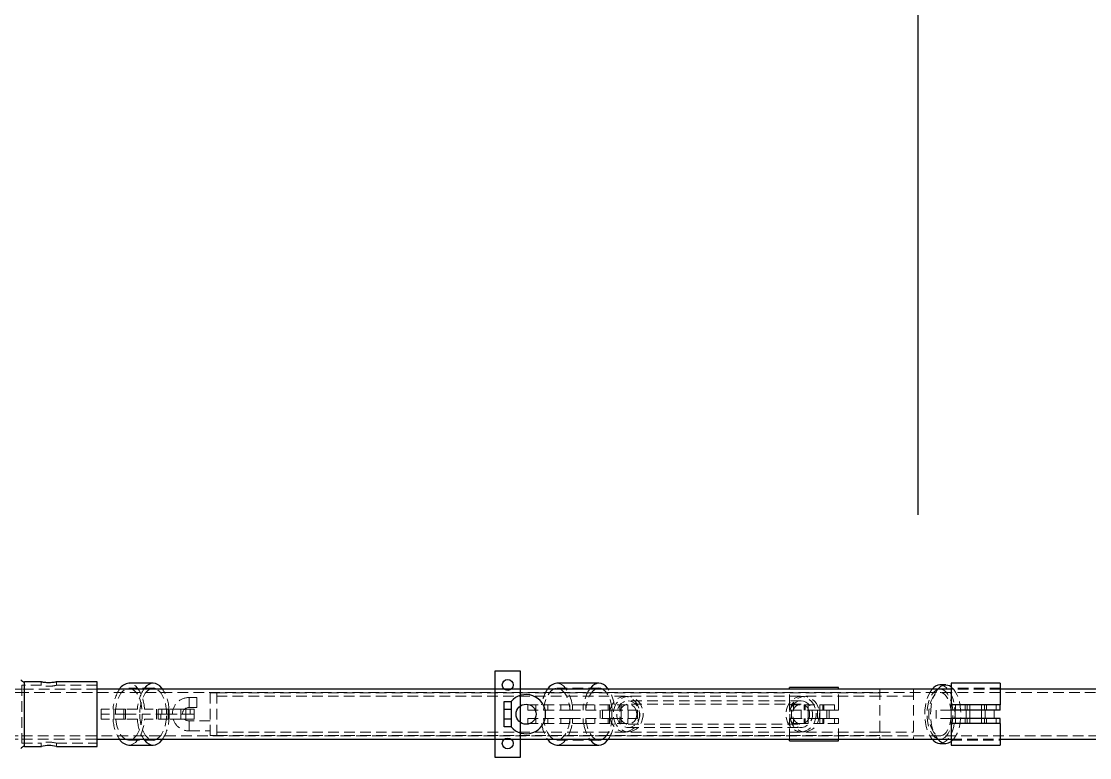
# Model space of a CAD drawing. Header units: millimetres. Extents: x 25083 to 52777, y 24772 to 45779.
# Drawn here: x 46102 to 46741, y 37951 to 38391 of the extents above; entities that cross this region are included whole.
import ezdxf

# ---------------------------------------------------------------- set-up
doc = ezdxf.new("R2010")
doc.units = ezdxf.units.MM
doc.linetypes.add('HIDDEN', pattern=[9.525, 6.35, -3.175])

# ---------------------------------------------------------------- blocks, each defined once
blk = doc.blocks.new('zw$9518')
at = {"color": 7, "linetype": 'HIDDEN', "lineweight": 18}
for p, q in [((634.11, 187.31), (634.11, 152.69)), ((645.77, 187.31), (634.11, 187.31)), ((635.65, 189.31), (635.65, 150.69)), ((645.71, 189.31), (645.71, 187.29)), ((654.71, 187.31), (654.71, 189.31)), ((679.11, 187.31), (654.71, 187.31)), ((712.62, 185.5), (698.07, 185.5)), ((979.31, 185.5), (954.15, 185.5)), ((1219.43, 185.5), (1190.03, 185.5)), ((634.11, 185), (577.89, 185)), ((634.11, 183), (577.89, 183)), ((679.11, 185), (634.11, 185)), ((1362.16, 183), (634.11, 183)), ((738.7, 180), (734.12, 180)), ((734.12, 179.95), (734.12, 174.05)), ((738.7, 174), (738.7, 180)), ((746.7, 157.25), (746.7, 182.75)), ((750.7, 182.75), (746.7, 182.75)), ((750.7, 182.75), (750.7, 157.25)), ((1147.44, 182.75), (750.7, 182.75)), ((1147.44, 180.75), (750.7, 180.75)), ((996.8, 180.5), (994.73, 180.5)), ((1093.28, 175.5), (1093.28, 185)), ((1102.29, 180.5), (1100.23, 180.5)), ((1122.68, 175.5), (1122.68, 185)), ((1147.44, 185), (1147.44, 155)), ((1167.44, 180.75), (1147.44, 180.75)), ((1167.44, 185), (1167.44, 155)), ((1219.43, 185), (1190.03, 185)), ((681.47, 170), (681.47, 173)), ((696.02, 173), (681.47, 173)), ((689.11, 173), (689.11, 170)), ((695.11, 170), (695.11, 173)), ((703.18, 173), (696.02, 173)), ((696.02, 170), (696.02, 173)), ((722.06, 173), (707.51, 173)), ((714.67, 170), (714.67, 173)), ((715.59, 173), (715.59, 170)), ((717.84, 173), (717.84, 170)), ((721.59, 170), (721.59, 173)), ((729.22, 173), (722.06, 173)), ((722.12, 173), (722.12, 170)), ((729.22, 170), (729.22, 173)), ((729.22, 173), (734.73, 173)), ((732.12, 170), (732.12, 173)), ((734.12, 174), (738.7, 174)), ((734.73, 173), (734.73, 170)), ((734.73, 173), (737.12, 173)), ((737.12, 170), (737.12, 173)), ((936.82, 172.5), (936.82, 175.5)), ((961.98, 175.5), (936.82, 175.5)), ((941.64, 175.5), (941.64, 172.5)), ((948.64, 172.5), (948.64, 175.5)), ((956.53, 175.5), (956.53, 172.5)), ((970.17, 175.5), (961.98, 175.5)), ((961.98, 172.5), (961.98, 175.5)), ((963.53, 172.5), (963.53, 175.5)), ((969.92, 175.5), (969.92, 172.5)), ((970.17, 175.5), (988.44, 175.5)), ((971.47, 172.5), (971.47, 175.5)), ((976.92, 172.5), (976.92, 175.5)), ((984.82, 175.5), (984.82, 172.5)), ((985.54, 175.5), (985.54, 172.5)), ((985.59, 172.5), (985.59, 175.5)), ((996.63, 175.5), (988.44, 175.5)), ((991.82, 172.5), (991.82, 175.5)), ((992.54, 172.5), (992.54, 175.5)), ((996.54, 172.5), (996.54, 175.5)), ((996.63, 172.5), (996.63, 175.5)), ((1100.23, 178), (996.8, 178)), ((1100.23, 176), (996.8, 176)), ((1093.28, 172.5), (1093.28, 175.5)), ((1093.28, 175.5), (1102.02, 175.5)), ((1095.78, 175.5), (1095.78, 172.5)), ((1102.02, 172.5), (1102.02, 175.5)), ((1102.02, 175.5), (1113.94, 175.5)), ((1102.78, 172.5), (1102.78, 175.5)), ((1104.48, 175.5), (1104.48, 172.5)), ((1111.48, 172.5), (1111.48, 175.5)), ((1113.18, 175.5), (1113.18, 172.5)), ((1113.94, 172.5), (1113.94, 175.5)), ((1113.94, 175.5), (1122.68, 175.5)), ((1120.18, 172.5), (1120.18, 175.5)), ((1122.68, 172.5), (1122.68, 175.5)), ((1192.53, 175.5), (1192.53, 172.5)), ((1198.33, 172.5), (1198.33, 175.5)), ((1199.53, 172.5), (1199.53, 175.5)), ((1201.23, 175.5), (1201.23, 172.5)), ((1208.23, 172.5), (1208.23, 175.5)), ((1209.93, 175.5), (1209.93, 172.5)), ((1211.13, 172.5), (1211.13, 175.5)), ((1216.93, 172.5), (1216.93, 175.5)), ((681.47, 167), (681.47, 170)), ((696.02, 170), (681.47, 170)), ((696.02, 167), (681.47, 167)), ((689.11, 170), (689.11, 167)), ((695.11, 167), (695.11, 170)), ((696.02, 167), (696.02, 170)), ((696.02, 170), (704.61, 170)), ((703.18, 167), (696.02, 167)), ((720.64, 170), (706.09, 170)), ((722.06, 167), (707.51, 167)), ((714.67, 167), (714.67, 170)), ((715.59, 170), (715.59, 167)), ((717.12, 170), (717.12, 167)), ((720.64, 170), (729.22, 170)), ((721.59, 167), (721.59, 170)), ((729.22, 167), (722.06, 167)), ((722.12, 170), (722.12, 167)), ((729.22, 167), (729.22, 170)), ((729.22, 170), (734.73, 170)), ((735.68, 167), (729.22, 167)), ((732.12, 167), (732.12, 170)), ((735.68, 170), (734.73, 170)), ((737.12, 170), (734.73, 170)), ((737.12, 170), (735.68, 170)), ((737.12, 167), (735.68, 167)), ((737.12, 167), (737.12, 170)), ((961.98, 172.5), (936.82, 172.5)), ((936.82, 164.5), (936.82, 167.5)), ((961.98, 167.5), (936.82, 167.5)), ((941.64, 167.5), (941.64, 164.5)), ((948.64, 164.5), (948.64, 167.5)), ((956.53, 167.5), (956.53, 164.5)), ((961.98, 172.5), (971.4, 172.5)), ((961.98, 164.5), (961.98, 167.5)), ((961.98, 167.5), (971.4, 167.5)), ((963.53, 164.5), (963.53, 167.5)), ((969.92, 167.5), (969.92, 164.5)), ((987.22, 172.5), (971.4, 172.5)), ((987.22, 167.5), (971.4, 167.5)), ((971.47, 164.5), (971.47, 167.5)), ((976.92, 164.5), (976.92, 167.5)), ((980.04, 172.5), (980.04, 167.5)), ((981.34, 167.5), (981.34, 172.5)), ((984.82, 167.5), (984.82, 164.5)), ((985.54, 172.5), (985.54, 167.5)), ((985.54, 167.5), (985.54, 164.5)), ((985.59, 167.5), (985.59, 164.5)), ((987.03, 172.5), (987.03, 167.5)), ((987.22, 172.5), (996.63, 172.5)), ((987.22, 167.5), (996.63, 167.5)), ((991.82, 164.5), (991.82, 167.5)), ((992.54, 167.5), (992.54, 172.5)), ((992.54, 164.5), (992.54, 167.5)), ((996.74, 167.5), (996.54, 167.5)), ((996.54, 167.5), (996.54, 164.5)), ((996.63, 172.5), (996.74, 172.5)), ((996.63, 164.5), (996.63, 167.5)), ((996.74, 172.5), (996.74, 167.5)), ((996.74, 172.5), (1002.43, 172.5)), ((996.74, 167.5), (1002.43, 167.5)), ((1002.43, 167.5), (1002.43, 172.5)), ((1093.28, 172.5), (1094.59, 172.5)), ((1093.28, 164.5), (1093.28, 167.5)), ((1093.28, 167.5), (1094.59, 167.5)), ((1094.59, 172.5), (1094.59, 167.5)), ((1110, 172.5), (1094.59, 172.5)), ((1094.59, 167.5), (1110, 167.5)), ((1095.78, 167.5), (1095.78, 164.5)), ((1100.28, 167.5), (1100.28, 172.5)), ((1102.02, 167.5), (1102.02, 164.5)), ((1102.78, 164.5), (1102.78, 167.5)), ((1104.48, 172.5), (1104.48, 167.5)), ((1104.48, 167.5), (1104.48, 164.5)), ((1110, 167.5), (1110, 172.5)), ((1115.69, 172.5), (1110, 172.5)), ((1115.69, 167.5), (1110, 167.5)), ((1111.48, 167.5), (1111.48, 172.5)), ((1111.48, 164.5), (1111.48, 167.5)), ((1113.18, 167.5), (1113.18, 164.5)), ((1113.94, 167.5), (1113.94, 164.5)), ((1115.69, 172.5), (1115.69, 167.5)), ((1116.96, 172.5), (1115.69, 172.5)), ((1115.69, 167.5), (1116.96, 167.5)), ((1116.96, 172.5), (1122.68, 172.5)), ((1116.96, 167.5), (1122.68, 167.5)), ((1116.98, 167.5), (1116.98, 172.5)), ((1120.18, 164.5), (1120.18, 167.5)), ((1122.68, 164.5), (1122.68, 167.5)), ((1181.07, 172.5), (1181.07, 167.5)), ((1190.03, 172.5), (1181.07, 172.5)), ((1190.03, 167.5), (1181.07, 167.5)), ((1192.44, 167.5), (1192.44, 172.5)), ((1192.53, 167.5), (1192.53, 164.5)), ((1198.33, 167.5), (1198.33, 164.5)), ((1199.04, 167.5), (1199.04, 172.5)), ((1199.53, 164.5), (1199.53, 167.5)), ((1201.23, 172.5), (1201.23, 167.5)), ((1201.23, 167.5), (1201.23, 164.5)), ((1208.23, 167.5), (1208.23, 172.5)), ((1208.23, 164.5), (1208.23, 167.5)), ((1209.93, 167.5), (1209.93, 164.5)), ((1210.42, 172.5), (1210.42, 167.5)), ((1211.13, 167.5), (1211.13, 164.5)), ((1215.73, 167.5), (1215.73, 172.5)), ((1216.93, 164.5), (1216.93, 167.5)), ((734.12, 166), (734.12, 160)), ((746.7, 166), (734.12, 166)), ((734.12, 160), (746.7, 160)), ((961.98, 164.5), (936.82, 164.5)), ((970.17, 164.5), (961.98, 164.5)), ((970.17, 164.5), (988.44, 164.5)), ((996.63, 164.5), (988.44, 164.5)), ((996.8, 164), (1100.23, 164)), ((996.8, 162), (1100.23, 162)), ((1102.02, 164.5), (1093.28, 164.5)), ((1093.28, 155), (1093.28, 164.5)), ((1113.94, 164.5), (1102.02, 164.5)), ((1122.68, 164.5), (1113.94, 164.5)), ((1122.68, 155), (1122.68, 164.5)), ((577.89, 157), (634.11, 157)), ((577.89, 155), (634.11, 155)), ((634.11, 157), (1362.16, 157)), ((634.11, 155), (679.11, 155)), ((698.07, 154.5), (712.62, 154.5)), ((746.7, 157.25), (750.7, 157.25)), ((750.7, 159.25), (1147.44, 159.25)), ((750.7, 157.25), (1147.44, 157.25)), ((954.15, 154.5), (979.31, 154.5)), ((994.73, 159.5), (996.8, 159.5)), ((1100.23, 159.5), (1102.29, 159.5)), ((1147.44, 159.25), (1167.44, 159.25)), ((1190.03, 155), (1219.43, 155)), ((1190.03, 154.5), (1219.43, 154.5)), ((634.11, 152.69), (645.77, 152.69)), ((645.71, 152.71), (645.71, 150.69)), ((654.71, 152.69), (679.11, 152.69)), ((654.71, 150.69), (654.71, 152.69))]:
    blk.add_line(p, q, dxfattribs=at)
at = {"color": 7, "linetype": 'Continuous', "lineweight": 25}
for p, q in [((645.77, 189.31), (635.65, 189.31)), ((679.11, 189.31), (654.71, 189.31)), ((679.11, 150.69), (679.11, 189.31)), ((712.62, 188.5), (698.07, 188.5)), ((979.31, 188.5), (954.15, 188.5)), ((1122.68, 186), (1093.28, 186)), ((1093.28, 185), (1093.28, 186)), ((1122.68, 185), (1122.68, 186)), ((1186.75, 187.5), (1183.33, 187.5)), ((1219.43, 188.5), (1190.03, 188.5)), ((1190.03, 188.5), (1190.03, 175.5)), ((1219.43, 188.5), (1219.43, 175.5)), ((1190.03, 185), (679.11, 185)), ((1362.16, 185), (1219.43, 185)), ((1190.03, 172.5), (1190.03, 175.5)), ((1219.43, 175.5), (1190.03, 175.5)), ((1219.43, 172.5), (1219.43, 175.5)), ((1219.43, 172.5), (1190.03, 172.5)), ((1219.43, 167.5), (1190.03, 167.5)), ((1190.03, 164.5), (1190.03, 167.5)), ((1219.43, 164.5), (1219.43, 167.5)), ((1219.43, 164.5), (1190.03, 164.5)), ((1190.03, 164.5), (1190.03, 151.5)), ((1219.43, 164.5), (1219.43, 151.5)), ((679.11, 155), (1190.03, 155)), ((1093.28, 154), (1093.28, 155)), ((1093.28, 154), (1122.68, 154)), ((1122.68, 154), (1122.68, 155)), ((1219.43, 155), (1362.16, 155)), ((635.65, 150.69), (645.77, 150.69)), ((654.71, 150.69), (679.11, 150.69)), ((698.07, 151.5), (712.62, 151.5)), ((954.15, 151.5), (979.31, 151.5)), ((1183.33, 152.5), (1186.75, 152.5)), ((1190.03, 151.5), (1219.43, 151.5))]:
    blk.add_line(p, q, dxfattribs=at)
at = {"color": 8, "linetype": 'Continuous', "lineweight": 25}
blk.add_line((635.65, 150.69), (635.65, 189.31), dxfattribs=at)
at = {"color": 7, "linetype": 'HIDDEN', "lineweight": 18, "flags": 128}
for points in [[(690.06, 170), (690.16, 172.42), (690.45, 174.79), (690.93, 177.04), (691.59, 179.11), (692.41, 180.96), (693.36, 182.54), (694.43, 183.81), (695.6, 184.74), (696.82, 185.31), (698.07, 185.5), (699.33, 185.31), (700.55, 184.74), (701.71, 183.81), (702.78, 182.54), (703.74, 180.96), (704.56, 179.11), (705.22, 177.04), (705.7, 174.79), (705.99, 172.42), (706.09, 170)], [(707.51, 173), (707.2, 175.53), (706.71, 177.95), (706.05, 180.22), (705.23, 182.28), (704.27, 184.1), (703.18, 185.64), (702, 186.87), (700.73, 187.77), (699.42, 188.32), (698.07, 188.5)], [(946.23, 172.5), (946.53, 174.85), (947.02, 177.09), (947.68, 179.15), (948.49, 180.99), (949.45, 182.56), (950.52, 183.82), (951.68, 184.75), (952.9, 185.31), (954.15, 185.5), (955.39, 185.31), (956.61, 184.75), (957.77, 183.82), (958.84, 182.56), (959.8, 180.99), (960.61, 179.15), (961.27, 177.09), (961.76, 174.85), (962.06, 172.5)], [(963.28, 175.5), (962.79, 177.93), (962.13, 180.2), (961.31, 182.27), (960.34, 184.09), (959.26, 185.64), (958.07, 186.87), (956.81, 187.77), (955.49, 188.32), (954.15, 188.5)], [(1183.33, 152.5), (1184.62, 152.68), (1185.88, 153.21), (1187.09, 154.08), (1188.22, 155.28), (1189.26, 156.77), (1190.17, 158.54), (1190.94, 160.54), (1191.56, 162.73), (1192.01, 165.07), (1192.29, 167.51), (1192.38, 170), (1192.29, 172.49), (1192.01, 174.93), (1191.56, 177.27), (1190.94, 179.46), (1190.17, 181.46), (1189.26, 183.23), (1188.22, 184.72), (1187.09, 185.92), (1185.88, 186.79), (1184.62, 187.32), (1183.33, 187.5)], [(1190.03, 153.69), (1190.51, 154.08), (1191.65, 155.28), (1192.68, 156.77), (1193.59, 158.54), (1194.37, 160.54), (1194.99, 162.73), (1195.44, 165.07), (1195.71, 167.51), (1195.8, 170), (1195.71, 172.49), (1195.44, 174.93), (1194.99, 177.27), (1194.37, 179.46), (1193.59, 181.46), (1192.68, 183.23), (1191.65, 184.72), (1190.51, 185.92), (1190.03, 186.31)], [(710.6, 185), (710.15, 184.74), (708.98, 183.81), (707.91, 182.54), (706.96, 180.96), (706.14, 179.11), (705.48, 177.04), (705, 174.79), (704.71, 172.42), (704.61, 170)], [(720.64, 170), (720.54, 172.42), (720.25, 174.79), (719.77, 177.04), (719.11, 179.11), (718.29, 180.96), (717.34, 182.54), (716.26, 183.81), (715.1, 184.74), (714.64, 185)], [(977.29, 185), (976.84, 184.75), (975.68, 183.82), (974.61, 182.56), (973.66, 180.99), (972.84, 179.15), (972.18, 177.09), (971.7, 174.85), (971.4, 172.5)], [(987.22, 172.5), (986.92, 174.85), (986.44, 177.09), (985.78, 179.15), (984.96, 180.99), (984.01, 182.56), (982.94, 183.82), (981.78, 184.75), (981.33, 185)], [(994.73, 159.5), (996.38, 159.68), (997.98, 160.21), (999.46, 161.07), (1000.78, 162.24), (1001.9, 163.67), (1002.77, 165.32), (1003.37, 167.13), (1003.68, 169.03), (1003.68, 170.97), (1003.37, 172.87), (1002.77, 174.68), (1001.9, 176.33), (1000.78, 177.76), (999.46, 178.93), (997.98, 179.79), (996.38, 180.32), (994.73, 180.5), (993.08, 180.32), (991.48, 179.79), (990, 178.93), (988.68, 177.76), (987.56, 176.33), (986.69, 174.68), (986.09, 172.87), (985.78, 170.97), (985.78, 169.03), (986.09, 167.13), (986.69, 165.32), (987.56, 163.67), (988.68, 162.24), (990, 161.07), (991.48, 160.21), (993.08, 159.68), (994.73, 159.5)], [(996.8, 159.5), (998.45, 159.68), (1000.05, 160.21), (1001.53, 161.07), (1002.85, 162.24), (1003.97, 163.67), (1004.84, 165.32), (1005.44, 167.13), (1005.75, 169.03), (1005.75, 170.97), (1005.44, 172.87), (1004.84, 174.68), (1003.97, 176.33), (1002.85, 177.76), (1001.53, 178.93), (1000.05, 179.79), (998.45, 180.32), (996.8, 180.5), (995.15, 180.32), (993.55, 179.79), (992.07, 178.93), (990.74, 177.76), (989.63, 176.33), (988.75, 174.68), (988.15, 172.87), (987.85, 170.97), (987.85, 169.03), (988.15, 167.13), (988.75, 165.32), (989.63, 163.67), (990.74, 162.24), (992.07, 161.07), (993.55, 160.21), (995.15, 159.68), (996.8, 159.5)], [(1100.23, 159.5), (1101.88, 159.68), (1103.47, 160.21), (1104.96, 161.07), (1106.28, 162.24), (1107.4, 163.67), (1108.27, 165.32), (1108.87, 167.13), (1109.17, 169.03), (1109.17, 170.97), (1108.87, 172.87), (1108.27, 174.68), (1107.4, 176.33), (1106.28, 177.76), (1104.96, 178.93), (1103.47, 179.79), (1101.88, 180.32), (1100.23, 180.5), (1098.57, 180.32), (1096.98, 179.79), (1095.49, 178.93), (1094.17, 177.76), (1093.05, 176.33), (1092.18, 174.68), (1091.58, 172.87), (1091.28, 170.97), (1091.28, 169.03), (1091.58, 167.13), (1092.18, 165.32), (1093.05, 163.67), (1094.17, 162.24), (1095.49, 161.07), (1096.98, 160.21), (1098.57, 159.68), (1100.23, 159.5)], [(1102.29, 159.5), (1103.95, 159.68), (1105.54, 160.21), (1107.02, 161.07), (1108.35, 162.24), (1109.47, 163.67), (1110.34, 165.32), (1110.94, 167.13), (1111.24, 169.03), (1111.24, 170.97), (1110.94, 172.87), (1110.34, 174.68), (1109.47, 176.33), (1108.35, 177.76), (1107.02, 178.93), (1105.54, 179.79), (1103.95, 180.32), (1102.29, 180.5), (1100.64, 180.32), (1099.05, 179.79), (1097.56, 178.93), (1096.24, 177.76), (1095.12, 176.33), (1094.25, 174.68), (1093.65, 172.87), (1093.35, 170.97), (1093.35, 169.03), (1093.65, 167.13), (1094.25, 165.32), (1095.12, 163.67), (1096.24, 162.24), (1097.56, 161.07), (1099.05, 160.21), (1100.64, 159.68), (1102.29, 159.5)], [(1178.67, 185), (1178.44, 184.72), (1177.4, 183.23), (1176.49, 181.46), (1175.72, 179.46), (1175.1, 177.27), (1174.65, 174.93), (1174.37, 172.49), (1174.28, 170), (1174.37, 167.51), (1174.65, 165.07), (1175.1, 162.73), (1175.72, 160.54), (1176.49, 158.54), (1177.4, 156.77), (1178.44, 155.28), (1178.67, 155)], [(1183.33, 185), (1184.52, 184.82), (1185.67, 184.3), (1186.77, 183.44), (1187.79, 182.27), (1188.71, 180.81), (1189.5, 179.09), (1190.15, 177.17), (1190.63, 175.07), (1190.95, 172.86), (1191.08, 170.57), (1191.04, 168.28), (1190.81, 166.03), (1190.41, 163.86), (1189.84, 161.85), (1189.12, 160.02), (1188.27, 158.43), (1187.3, 157.11), (1186.23, 156.09), (1185.1, 155.39), (1183.93, 155.04), (1182.74, 155.04), (1181.56, 155.39), (1180.43, 156.09), (1179.37, 157.11), (1178.4, 158.43), (1177.54, 160.02), (1176.82, 161.85), (1176.25, 163.86), (1175.85, 166.03), (1175.63, 168.28), (1175.58, 170.57), (1175.72, 172.86), (1176.03, 175.07), (1176.52, 177.17), (1177.16, 179.09), (1177.95, 180.81), (1178.87, 182.27), (1179.89, 183.44), (1180.99, 184.3), (1182.15, 184.82), (1183.33, 185)], [(1190.05, 170), (1189.96, 167.86), (1189.69, 165.78), (1189.24, 163.81), (1188.64, 162.02), (1187.88, 160.44), (1187.01, 159.12), (1186.03, 158.09), (1184.98, 157.4), (1183.89, 157.04), (1182.78, 157.04), (1181.68, 157.4), (1180.63, 158.09), (1179.65, 159.12), (1178.78, 160.44), (1178.03, 162.02), (1177.42, 163.81), (1176.97, 165.78), (1176.7, 167.86), (1176.61, 170), (1176.7, 172.14), (1176.97, 174.22), (1177.42, 176.19), (1178.03, 177.98), (1178.78, 179.56), (1179.65, 180.88), (1180.63, 181.91), (1181.68, 182.6), (1182.78, 182.96), (1183.89, 182.96), (1184.98, 182.6), (1186.03, 181.91), (1187.01, 180.88), (1187.88, 179.56), (1188.64, 177.98), (1189.24, 176.19), (1189.69, 174.22), (1189.96, 172.14), (1190.05, 170)], [(1182.09, 185), (1181.86, 184.72), (1180.83, 183.23), (1179.92, 181.46), (1179.14, 179.46), (1178.52, 177.27), (1178.07, 174.93), (1177.8, 172.49), (1177.71, 170), (1177.8, 167.51), (1178.07, 165.07), (1178.52, 162.73), (1179.14, 160.54), (1179.92, 158.54), (1180.83, 156.77), (1181.86, 155.28), (1182.09, 155)], [(996.8, 178), (998.27, 177.81), (999.67, 177.26), (1000.94, 176.37), (1002.02, 175.18), (1002.85, 173.75), (1003.4, 172.14), (1003.64, 170.43), (1003.56, 168.71), (1003.16, 167.04), (1002.47, 165.51), (1001.51, 164.19), (1000.33, 163.15), (998.98, 162.42), (997.54, 162.05), (996.06, 162.05), (994.61, 162.42), (993.27, 163.15), (992.09, 164.19), (991.13, 165.51), (990.44, 167.04), (990.04, 168.71), (989.96, 170.43), (990.2, 172.14), (990.75, 173.75), (991.58, 175.18), (992.65, 176.37), (993.92, 177.26), (995.33, 177.81), (996.8, 178)], [(1001.93, 170), (1001.77, 168.51), (1001.3, 167.11), (1000.54, 165.89), (999.55, 164.93), (998.39, 164.29), (997.12, 164.01), (995.84, 164.11), (994.61, 164.57), (993.53, 165.38), (992.64, 166.47), (992.02, 167.79), (991.7, 169.25), (991.7, 170.75), (992.02, 172.21), (992.64, 173.53), (993.53, 174.62), (994.61, 175.43), (995.84, 175.89), (997.12, 175.99), (998.39, 175.71), (999.55, 175.07), (1000.54, 174.11), (1001.3, 172.89), (1001.77, 171.49), (1001.93, 170)], [(1100.23, 178), (1101.7, 177.81), (1103.1, 177.26), (1104.37, 176.37), (1105.44, 175.18), (1106.27, 173.75), (1106.82, 172.14), (1107.06, 170.43), (1106.98, 168.71), (1106.59, 167.04), (1105.89, 165.51), (1104.93, 164.19), (1103.76, 163.15), (1102.41, 162.42), (1100.97, 162.05), (1099.49, 162.05), (1098.04, 162.42), (1096.7, 163.15), (1095.52, 164.19), (1094.56, 165.51), (1093.86, 167.04), (1093.47, 168.71), (1093.39, 170.43), (1093.63, 172.14), (1094.18, 173.75), (1095.01, 175.18), (1096.08, 176.37), (1097.35, 177.26), (1098.75, 177.81), (1100.23, 178)], [(1105.36, 170), (1105.2, 168.51), (1104.73, 167.11), (1103.97, 165.89), (1102.98, 164.93), (1101.81, 164.29), (1100.55, 164.01), (1099.26, 164.11), (1098.04, 164.57), (1096.95, 165.38), (1096.07, 166.47), (1095.45, 167.79), (1095.13, 169.25), (1095.13, 170.75), (1095.45, 172.21), (1096.07, 173.53), (1096.95, 174.62), (1098.04, 175.43), (1099.26, 175.89), (1100.55, 175.99), (1101.81, 175.71), (1102.98, 175.07), (1103.97, 174.11), (1104.73, 172.89), (1105.2, 171.49), (1105.36, 170)], [(706.09, 170), (705.99, 167.58), (705.7, 165.21), (705.22, 162.96), (704.56, 160.89), (703.74, 159.04), (702.78, 157.46), (701.71, 156.19), (700.55, 155.26), (699.33, 154.69), (698.07, 154.5), (696.82, 154.69), (695.6, 155.26), (694.43, 156.19), (693.36, 157.46), (692.41, 159.04), (691.59, 160.89), (690.93, 162.96), (690.45, 165.21), (690.16, 167.58), (690.06, 170)], [(698.07, 151.5), (699.42, 151.68), (700.73, 152.23), (702, 153.13), (703.18, 154.36), (704.27, 155.9), (705.23, 157.72), (706.05, 159.78), (706.71, 162.05), (707.2, 164.47), (707.51, 167)], [(704.61, 170), (704.71, 167.58), (705, 165.21), (705.48, 162.96), (706.14, 160.89), (706.96, 159.04), (707.91, 157.46), (708.98, 156.19), (710.15, 155.26), (710.6, 155)], [(714.64, 155), (715.1, 155.26), (716.26, 156.19), (717.34, 157.46), (718.29, 159.04), (719.11, 160.89), (719.77, 162.96), (720.25, 165.21), (720.54, 167.58), (720.64, 170)], [(962.06, 167.5), (961.76, 165.15), (961.27, 162.91), (960.61, 160.85), (959.8, 159.01), (958.84, 157.44), (957.77, 156.18), (956.61, 155.25), (955.39, 154.69), (954.15, 154.5), (952.9, 154.69), (951.68, 155.25), (950.52, 156.18), (949.45, 157.44), (948.49, 159.01), (947.68, 160.85), (947.02, 162.91), (946.53, 165.15), (946.23, 167.5)], [(971.4, 167.5), (971.7, 165.15), (972.18, 162.91), (972.84, 160.85), (973.66, 159.01), (974.61, 157.44), (975.68, 156.18), (976.84, 155.25), (977.29, 155)], [(981.33, 155), (981.78, 155.25), (982.94, 156.18), (984.01, 157.44), (984.96, 159.01), (985.78, 160.85), (986.44, 162.91), (986.92, 165.15), (987.22, 167.5)], [(954.15, 151.5), (955.49, 151.68), (956.81, 152.23), (958.07, 153.13), (959.26, 154.36), (960.34, 155.91), (961.31, 157.73), (962.13, 159.8), (962.79, 162.07), (963.28, 164.5)]]:
    blk.add_lwpolyline(points, dxfattribs=at)
at = {"color": 7, "linetype": 'Continuous', "lineweight": 25, "flags": 128}
for points in [[(718.22, 185), (717.73, 185.64), (716.55, 186.87), (715.28, 187.77), (713.97, 188.32), (712.62, 188.5), (711.28, 188.32), (709.97, 187.77), (708.7, 186.87), (707.52, 185.64), (707.02, 185)], [(984.91, 185), (984.42, 185.64), (983.24, 186.87), (981.97, 187.77), (980.65, 188.32), (979.31, 188.5), (977.96, 188.32), (976.65, 187.77), (975.38, 186.87), (974.19, 185.64), (973.71, 185)], [(707.02, 155), (707.52, 154.36), (708.7, 153.13), (709.97, 152.23), (711.28, 151.68), (712.62, 151.5), (713.97, 151.68), (715.28, 152.23), (716.55, 153.13), (717.73, 154.36), (718.22, 155)], [(973.71, 155), (974.19, 154.36), (975.38, 153.13), (976.65, 152.23), (977.96, 151.68), (979.31, 151.5), (980.65, 151.68), (981.97, 152.23), (983.24, 153.13), (984.42, 154.36), (984.91, 155)]]:
    blk.add_lwpolyline(points, dxfattribs=at)
at = {"color": 7, "linetype": 'Continuous', "lineweight": 25}
for centre, radius, start, end in [((635.66, 191.88), 2.57, 209.70537, 269.82499), ((698.84, 181.04), 7.5, 95.89403, 148.12012), ((712.62, 181.13), 4.37, 62.47274, 117.52726), ((954.92, 181.04), 7.5, 95.9035, 148.11064), ((979.31, 181.13), 4.37, 62.47079, 117.52921), ((1183.73, 181.16), 6.35, 93.59207, 142.81917), ((1186.7, 181.79), 5.62, 53.68758, 145.12595), ((698.73, 158.78), 7.3, 211.12067, 264.86518), ((712.62, 158.87), 4.37, 242.47274, 297.52726), ((954.8, 158.78), 7.31, 211.12905, 264.8568), ((979.31, 158.87), 4.37, 242.47079, 297.52921), ((1183.73, 158.84), 6.35, 217.18083, 266.40793), ((1187.15, 158.84), 6.35, 217.18083, 266.40793), ((1186.61, 158.02), 5.52, 271.51413, 308.2913), ((635.66, 148.12), 2.57, 90.17501, 150.29463), ((650.21, 131.66), 19.55, 76.69509, 103.12833)]:
    blk.add_arc(centre, radius, start, end, dxfattribs=at)
at = {"color": 7, "linetype": 'HIDDEN', "lineweight": 18}
for centre, radius, start, end in [((712.91, 171.84), 24.3, 147.22888, 177.27554), ((727.46, 171.84), 24.3, 147.22888, 177.27554), ((697.79, 171.84), 24.3, 2.72446, 32.77112), ((734.12, 170), 10, 90, 270), ((967.5, 172.54), 22.68, 146.67766, 172.50372), ((992.66, 172.54), 22.68, 146.67766, 172.50372), ((966.44, 172.72), 22.18, 7.20175, 33.61687), ((734.12, 170), 4, 90, 270), ((712.91, 168.16), 24.3, 182.72446, 212.77112), ((727.46, 168.16), 24.3, 182.72446, 212.77112), ((697.79, 168.16), 24.3, 327.22888, 357.27554), ((967.02, 167.28), 22.18, 187.20175, 213.61687), ((992.18, 167.28), 22.18, 187.20175, 213.61687), ((965.96, 167.46), 22.68, 326.67766, 352.50372), ((650.21, 135.7), 17.58, 75.16971, 104.63106)]:
    blk.add_arc(centre, radius, start, end, dxfattribs=at)
at = {"color": 7, "linetype": 'Continuous', "lineweight": 25}
blk.add_open_spline([(654.71, 189.31), (654.66, 189.3), (654.56, 189.27), (653.81, 189.11), (652.69, 188.93), (651.27, 188.79), (649.74, 188.76), (648.29, 188.86), (647.03, 189.03), (646.14, 189.21), (645.7, 189.31), (645.75, 189.3), (645.77, 189.29)], degree=3, knots=[0, 0, 0, 0, 0.1054209, 0.2107764, 0.3178421, 0.426242, 0.532722, 0.6370013, 0.7422336, 0.8500526, 0.9581312, 1, 1, 1, 1], dxfattribs=at)
at = {"color": 7, "linetype": 'HIDDEN', "lineweight": 18}
for points, knots in [([(654.71, 187.31), (654.66, 187.3), (654.56, 187.27), (653.82, 187.09), (652.7, 186.88), (651.29, 186.73), (649.76, 186.7), (648.31, 186.8), (647.05, 187), (646.16, 187.19), (645.7, 187.31), (645.75, 187.3), (645.77, 187.29)], [0, 0, 0, 0, 0.104953, 0.209827, 0.316792, 0.425458, 0.53176, 0.635283, 0.739951, 0.847849, 0.956139, 1, 1, 1, 1]), ([(646.24, 150.81), (646.23, 150.81), (646.02, 150.77), (645.97, 150.75), (645.92, 150.74)], [0, 0, 0, 0, 0.068569, 1, 1, 1, 1])]:
    blk.add_open_spline(points, degree=3, knots=knots, dxfattribs=at)
blk = doc.blocks.new('zw$A0')
at = {"color": 3}
for points in [[(0, 19.22), (4, 19.22), (4, 4.22), (0, 4.22)], [(0, 14.72), (4, 14.72), (4, 8.72), (0, 8.72)]]:
    blk.add_lwpolyline(points, close=True, dxfattribs=at)
blk.add_circle((13, 11.72), 6, dxfattribs=at)
blk.add_arc((13, 11.72), 11.72, 219.80557, 140.19443, dxfattribs=at)
blk = doc.blocks.new('zw$5A47')
at = {"color": 4}
for points in [[(0, 15), (52, 15), (52, 0), (0, 0)], [(23, 9.5), (29, 9.5), (29, 5.5), (23, 5.5)]]:
    blk.add_lwpolyline(points, close=True, dxfattribs=at)
for centre in [(8.5, 7.5), (43.5, 7.5)]:
    blk.add_circle(centre, 3.25, dxfattribs=at)
blk = doc.blocks.new('zw$88AC')
at = {"color": 1, "rotation": 90}
blk.add_blockref('zw$5A47', (15, 0), dxfattribs=at)
at = {"color": 1}
blk.add_blockref('zw$A0', (5.5, 14.28), dxfattribs=at)

msp = doc.modelspace()

# ---------------------------------------------------------------- linework, layer by layer
at = {"color": 1}
msp.add_line((46638.536, 39309.908), (46638.536, 38095.854), dxfattribs=at)

# ---------------------------------------------------------------- block references
for name, p in [('zw$9518', (45468.536, 37806.508)), ('zw$88AC', (46385.741, 37950.508))]:
    msp.add_blockref(name, p, dxfattribs=at)

doc.saveas('drawing.dxf')
